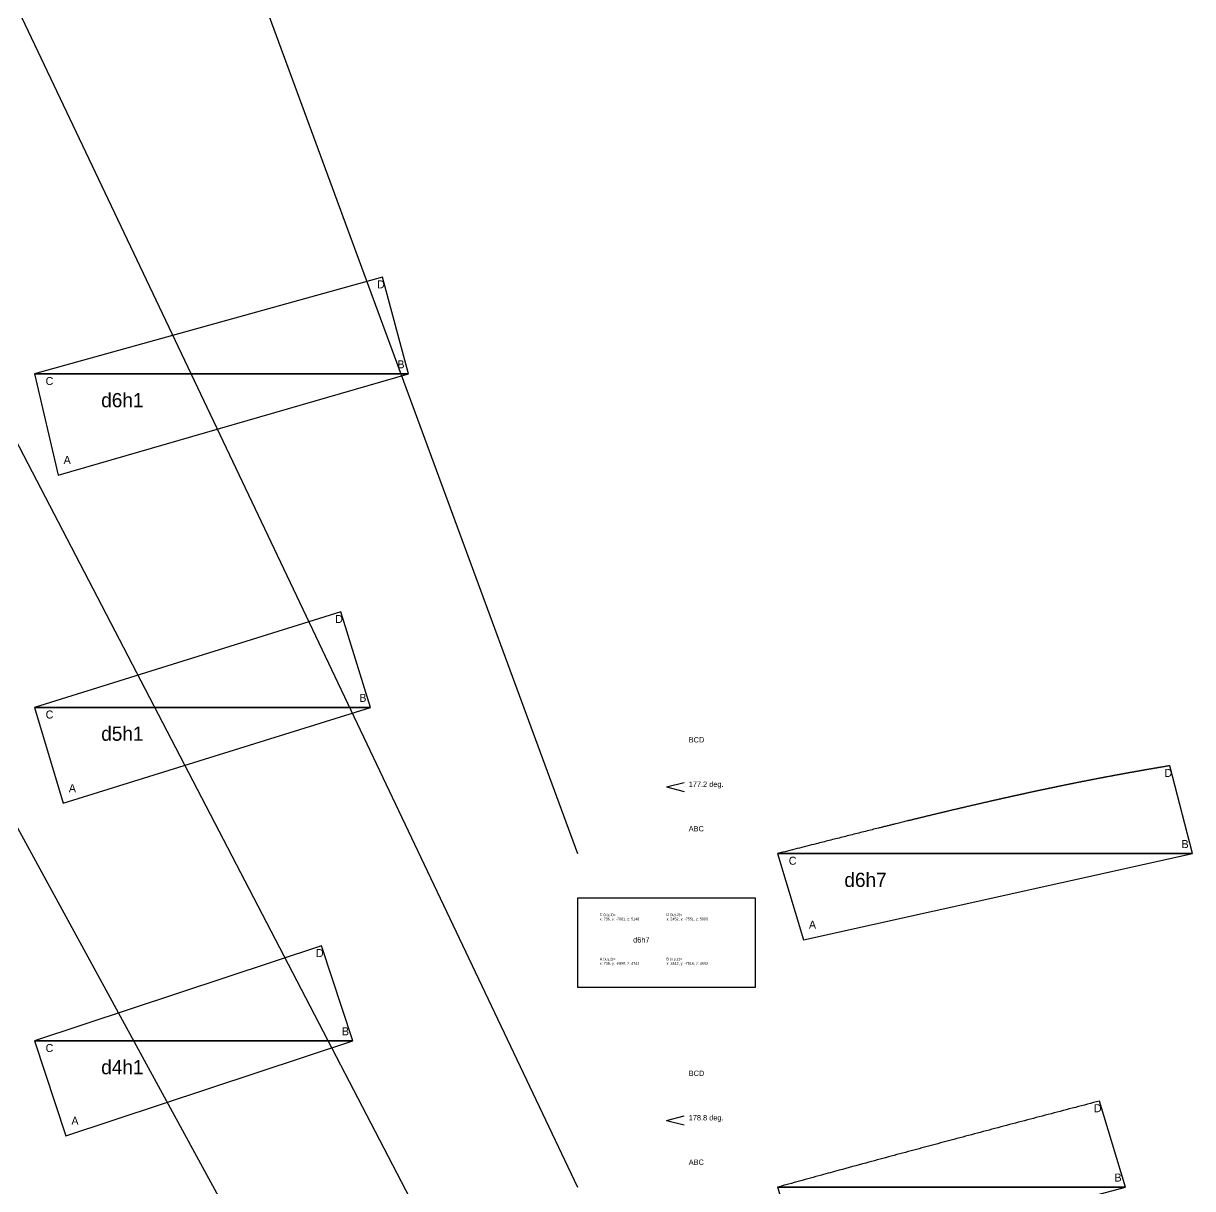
# Model space of a CAD drawing. Extents: x -14946 to 15402, y -21157 to 21439.
# Drawn here: x 1233 to 6492, y -14563 to -9322 of the extents above; entities that cross this region are included whole.
import ezdxf

# ---------------------------------------------------------------- set-up
doc = ezdxf.new("R2010")
doc.units = 0
doc.header["$MEASUREMENT"] = 0
for name, color, linetype in [('08-connection.topRing', 7, 'CONTINUOUS'), ('08-text.bottomRing', 7, 'CONTINUOUS'), ('08-text.topRing', 7, 'CONTINUOUS'), ('41_RING_BOTTOM_PLINE', 1, 'CONTINUOUS'), ('50_RING_TOP_PLINES', 1, 'CONTINUOUS')]:
    doc.layers.add(name, color=color, linetype=linetype)

msp = doc.modelspace()

# ---------------------------------------------------------------- linework, layer by layer
at = {"layer": '08-connection.topRing', "linetype": 'Continuous'}
for p, q in [((-2636.1, -5902.6, 5054.2), (3725.2, -17556.6)), ((-1336.9, -6326.2, 5035), (3725.2, -16056.6)), ((24.5, -6768.3, 4980.1), (3725.2, -14556.6)), ((1593.4, -7270.4, 4871.6), (3725.2, -13056.6))]:
    msp.add_line(p, q, dxfattribs=at)
at = {"layer": '08-text.topRing', "linetype": 'Continuous'}
for p, q in [((4125.2, -12756.6), (4205.2, -12736.6)), ((4125.2, -12756.6), (4205.2, -12776.6)), ((4125.2, -14256.6), (4205.2, -14236.6)), ((4125.2, -14256.6), (4205.2, -14276.6))]:
    msp.add_line(p, q, dxfattribs=at)
msp.add_lwpolyline([(3725.2, -13656.6), (4525.2, -13656.6), (4525.2, -13256.6), (3725.2, -13256.6)], close=True, dxfattribs=at)
at = {"layer": '41_RING_BOTTOM_PLINE', "color": 5, "extrusion": (9.99201e-16, -1.80411e-15, -1)}
msp.add_lwpolyline([(-1282.7, -10899), (-2964.8, -10899), (-2848.2, -10463.9), (-1282.7, -10899)], dxfattribs=at)
at = {"layer": '41_RING_BOTTOM_PLINE', "extrusion": (1.05471e-15, -3.8719e-15, -1)}
msp.add_lwpolyline([(-1282.7, -10899), (-1388.7, -11353.7), (-2964.8, -10899), (-1282.7, -10899)], dxfattribs=at)
at = {"layer": '41_RING_BOTTOM_PLINE', "color": 5}
for points in [[(2793.6, -12399), (2660, -11969.2), (1282.7, -12399), (2793.6, -12399)], [(2573.6, -13471.8), (1282.7, -13899), (2715, -13899), (2573.6, -13471.8)]]:
    msp.add_lwpolyline(points, dxfattribs=at)
at = {"layer": '41_RING_BOTTOM_PLINE', "extrusion": (5.55112e-17, -3.96905e-15, -1)}
msp.add_lwpolyline([(-2793.6, -12399), (-1282.7, -12399), (-1412, -12830.4), (-2793.6, -12399)], dxfattribs=at)
at = {"layer": '41_RING_BOTTOM_PLINE', "elevation": 0}
msp.add_lwpolyline([(2715, -13899), (1282.7, -13899), (1423.5, -14326.4), (2715, -13899)], dxfattribs=at)
at = {"layer": '50_RING_TOP_PLINES', "color": 5, "extrusion": (0.998781, -0.049368, 1.88738e-15)}
msp.add_lwpolyline([(-12537.4, 0), (-12537.4, -1866.4), (-12142.1, -1764.6), (-12142.5, -1762.2), (-12142.9, -1759.9), (-12143.3, -1757.6), (-12143.7, -1755.2), (-12144.1, -1752.9), (-12144.4, -1750.5), (-12144.8, -1748.2), (-12145.2, -1745.9), (-12145.6, -1743.5), (-12146, -1741.2), (-12146.4, -1738.8), (-12146.8, -1736.5), (-12147.2, -1734.2), (-12147.6, -1731.8), (-12148, -1729.5), (-12148.4, -1727.1), (-12148.8, -1724.8), (-12149.2, -1722.5), (-12149.4, -1721.3), (-12149.6, -1720.1), (-12149.8, -1719), (-12150, -1717.8), (-12150.2, -1716.6), (-12150.4, -1715.4), (-12150.6, -1714.3), (-12150.8, -1713.1), (-12151, -1711.9), (-12151.2, -1710.8), (-12151.4, -1709.6), (-12151.6, -1708.4), (-12151.8, -1707.3), (-12152, -1706.1), (-12152.2, -1704.9), (-12152.4, -1703.8), (-12152.6, -1702.6), (-12152.8, -1701.4), (-12153, -1700.3), (-12153.2, -1699.1), (-12153.4, -1697.9), (-12153.6, -1696.7), (-12153.8, -1695.6), (-12154, -1694.4), (-12154.2, -1693.2), (-12154.4, -1692.1), (-12154.6, -1690.9), (-12154.8, -1689.7), (-12155, -1688.4), (-12155.2, -1687.1), (-12155.4, -1685.8), (-12155.7, -1684.5), (-12155.9, -1683.2), (-12156.1, -1681.9), (-12156.3, -1680.6), (-12156.5, -1679.3), (-12156.8, -1678), (-12157, -1676.7), (-12157.2, -1675.4), (-12157.4, -1674.1), (-12157.7, -1672.8), (-12157.9, -1671.5), (-12158.1, -1670.2), (-12158.3, -1668.9), (-12158.6, -1667.6), (-12158.8, -1666.3), (-12159, -1665), (-12159.3, -1663.7), (-12159.5, -1662.4), (-12159.7, -1661.1), (-12159.9, -1659.8), (-12160.2, -1658.5), (-12160.4, -1657.2), (-12160.6, -1655.9), (-12160.8, -1654.6), (-12161.1, -1653.3), (-12161.3, -1652), (-12161.5, -1650.7), (-12161.7, -1649.4), (-12162, -1648.1), (-12162.2, -1646.9), (-12162.4, -1645.6), (-12162.7, -1644.3), (-12162.9, -1643), (-12163.1, -1641.7), (-12163.3, -1640.4), (-12163.6, -1639.1), (-12163.8, -1637.8), (-12164, -1636.5), (-12164.2, -1635.2), (-12164.5, -1633.9), (-12164.7, -1632.6), (-12164.9, -1631.3), (-12165.2, -1630), (-12165.4, -1628.7), (-12165.6, -1627.4), (-12165.9, -1626.1), (-12166.1, -1624.8), (-12166.3, -1623.5), (-12166.5, -1622.2), (-12166.8, -1620.9), (-12167, -1619.6), (-12167.2, -1618.3), (-12167.5, -1617), (-12167.7, -1615.7), (-12167.9, -1614.4), (-12168.2, -1613.1), (-12168.4, -1611.8), (-12168.6, -1610.5), (-12168.8, -1609.3), (-12169.1, -1608), (-12169.3, -1606.7), (-12169.5, -1605.4), (-12169.8, -1604.1), (-12170, -1602.8), (-12170.2, -1601.5), (-12170.5, -1600.2), (-12170.7, -1598.9), (-12170.9, -1597.6), (-12171.2, -1596.3), (-12171.4, -1595), (-12171.6, -1593.7), (-12171.9, -1592.4), (-12172.1, -1591.1), (-12172.3, -1589.8), (-12172.6, -1588.5), (-12172.8, -1587.2), (-12173, -1585.9), (-12173.3, -1584.6), (-12173.5, -1583.3), (-12173.7, -1582), (-12174, -1580.7), (-12174.2, -1579.4), (-12174.4, -1578.2), (-12174.7, -1576.9), (-12174.9, -1575.6), (-12175.1, -1574.3), (-12175.4, -1573), (-12175.6, -1571.7), (-12175.8, -1570.4), (-12176.1, -1569.1), (-12176.3, -1567.8), (-12176.5, -1566.5), (-12176.8, -1565.2), (-12177, -1563.9), (-12177.2, -1562.6), (-12177.5, -1561.3), (-12177.7, -1560), (-12178, -1558.7), (-12178.2, -1557.4), (-12178.4, -1556.1), (-12178.7, -1554.8), (-12178.9, -1553.5), (-12179.1, -1552.2), (-12179.4, -1550.9), (-12179.6, -1549.6), (-12179.9, -1548.3), (-12180.1, -1547), (-12180.3, -1545.7), (-12180.6, -1544.4), (-12180.8, -1543.2), (-12181, -1541.9), (-12181.3, -1540.6), (-12181.5, -1539.3), (-12181.8, -1538), (-12182, -1536.7), (-12182.2, -1535.4), (-12182.5, -1534.1), (-12182.7, -1532.8), (-12183, -1531.5), (-12183.2, -1530.2), (-12183.4, -1528.9), (-12183.7, -1527.6), (-12183.9, -1526.3), (-12184.2, -1525), (-12184.4, -1523.7), (-12184.8, -1521.6), (-12185.2, -1519.4), (-12185.6, -1517.3), (-12186, -1515.2), (-12186.4, -1513), (-12186.8, -1510.9), (-12187.2, -1508.8), (-12187.6, -1506.6), (-12188, -1504.5), (-12188.4, -1502.4), (-12188.8, -1500.3), (-12189.2, -1498.1), (-12189.6, -1496), (-12190, -1493.9), (-12190.4, -1491.7), (-12190.8, -1489.6), (-12191.1, -1487.5), (-12191.5, -1485.4), (-12191.9, -1483.3), (-12192.3, -1481.2), (-12192.7, -1479.1), (-12193.1, -1477), (-12193.5, -1475), (-12193.9, -1472.9), (-12194.3, -1470.8), (-12194.7, -1468.7), (-12195.1, -1466.6), (-12195.5, -1464.5), (-12195.9, -1462.4), (-12196.3, -1460.3), (-12196.7, -1458.2), (-12197.1, -1456.1), (-12197.5, -1454), (-12197.9, -1451.9), (-12198.3, -1449.8), (-12198.7, -1447.8), (-12199.1, -1445.7), (-12199.5, -1443.6), (-12199.9, -1441.5), (-12200.3, -1439.4), (-12200.7, -1437.3), (-12201.1, -1435.2), (-12201.5, -1433.1), (-12201.9, -1431), (-12202.3, -1428.9), (-12202.7, -1426.8), (-12203.1, -1424.7), (-12203.5, -1422.7), (-12203.9, -1420.6), (-12204.3, -1418.5), (-12204.7, -1416.4), (-12205.1, -1414.3), (-12205.6, -1412.2), (-12206, -1410.1), (-12206.4, -1408), (-12206.8, -1405.9), (-12207.2, -1403.8), (-12207.6, -1401.7), (-12208, -1399.7), (-12208.4, -1397.6), (-12208.8, -1395.5), (-12209.2, -1393.4), (-12209.6, -1391.3), (-12210, -1389.2), (-12210.5, -1387.1), (-12210.9, -1385), (-12211.3, -1382.9), (-12211.7, -1380.8), (-12212.1, -1378.7), (-12212.5, -1376.7), (-12212.9, -1374.6), (-12213.3, -1372.5), (-12213.7, -1370.4), (-12214.2, -1368.3), (-12214.6, -1366.2), (-12215, -1364.1), (-12215.4, -1362), (-12215.8, -1359.9), (-12216.2, -1357.9), (-12216.6, -1355.8), (-12217.1, -1353.7), (-12217.5, -1351.5), (-12217.9, -1349.4), (-12218.3, -1347.3), (-12218.7, -1345.2), (-12219.2, -1343.1), (-12219.6, -1341), (-12220, -1338.9), (-12220.4, -1336.8), (-12220.9, -1334.7), (-12221.3, -1332.6), (-12221.7, -1330.5), (-12222.1, -1328.4), (-12222.5, -1326.3), (-12223, -1324.2), (-12223.4, -1322.1), (-12223.8, -1320), (-12224.2, -1317.9), (-12224.7, -1315.8), (-12225.1, -1313.7), (-12225.5, -1311.6), (-12225.9, -1309.5), (-12226.4, -1307.4), (-12226.8, -1305.3), (-12227.2, -1303.2), (-12227.6, -1301.1), (-12228.1, -1299), (-12228.5, -1296.9), (-12228.9, -1294.8), (-12229.3, -1292.7), (-12229.8, -1290.6), (-12230.2, -1288.5), (-12230.6, -1286.4), (-12231.1, -1284.3), (-12231.5, -1282.2), (-12231.9, -1280.1), (-12232.3, -1278), (-12232.8, -1275.9), (-12233.2, -1273.8), (-12233.6, -1271.7), (-12234.1, -1269.6), (-12234.5, -1267.5), (-12234.9, -1265.4), (-12235.4, -1263.3), (-12235.8, -1261.2), (-12236.2, -1259.1), (-12236.7, -1257), (-12237.1, -1254.9), (-12237.5, -1252.8), (-12238, -1250.7), (-12238.4, -1248.6), (-12238.8, -1246.5), (-12239.3, -1244.4), (-12239.7, -1242.3), (-12240.1, -1240.2), (-12240.6, -1238.1), (-12241, -1236), (-12241.5, -1233.9), (-12241.9, -1231.8), (-12242.3, -1229.7), (-12242.8, -1227.6), (-12243.2, -1225.5), (-12243.7, -1223.4), (-12244.1, -1221.3), (-12244.6, -1219.1), (-12245, -1216.9), (-12245.5, -1214.6), (-12246, -1212.4), (-12246.4, -1210.2), (-12246.9, -1208), (-12247.4, -1205.8), (-12247.8, -1203.5), (-12248.3, -1201.3), (-12248.8, -1199.1), (-12249.2, -1196.9), (-12249.7, -1194.7), (-12250.2, -1192.4), (-12250.7, -1190.2), (-12251.1, -1188), (-12251.6, -1185.8), (-12252, -1184), (-12252.3, -1182.3), (-12252.7, -1180.5), (-12253.1, -1178.8), (-12253.5, -1177.1), (-12253.8, -1175.3), (-12254.2, -1173.6), (-12254.6, -1171.8), (-12254.9, -1170.1), (-12255.3, -1168.3), (-12255.7, -1166.6), (-12256.1, -1164.9), (-12256.4, -1163.1), (-12256.8, -1161.4), (-12257.2, -1159.6), (-12257.6, -1157.9), (-12257.9, -1156.1), (-12258.3, -1154.4), (-12258.7, -1152.6), (-12259.1, -1150.9), (-12259.4, -1149.1), (-12259.8, -1147.4), (-12260.2, -1145.7), (-12260.6, -1143.9), (-12260.9, -1142.2), (-12261.3, -1140.4), (-12261.7, -1138.7), (-12262.1, -1136.9), (-12262.4, -1135.2), (-12262.8, -1133.4), (-12263.2, -1131.7), (-12263.6, -1129.9), (-12264, -1128.2), (-12264.3, -1126.4), (-12264.7, -1124.7), (-12265.1, -1122.9), (-12265.5, -1121.2), (-12265.9, -1119.4), (-12266.2, -1117.7), (-12266.6, -1115.9), (-12267, -1114.2), (-12267.4, -1112.4), (-12267.8, -1110.7), (-12268.1, -1108.9), (-12268.5, -1107.2), (-12268.9, -1105.4), (-12269.3, -1103.7), (-12269.7, -1101.9), (-12270.1, -1100.2), (-12270.4, -1098.4), (-12270.8, -1096.7), (-12271.2, -1094.9), (-12271.6, -1093.2), (-12272, -1091.4), (-12272.3, -1089.7), (-12272.7, -1087.9), (-12273.1, -1086.2), (-12273.5, -1084.4), (-12273.9, -1082.7), (-12274.3, -1080.9), (-12274.7, -1079.2), (-12275, -1077.4), (-12275.4, -1075.7), (-12275.8, -1073.9), (-12276.2, -1072.2), (-12276.6, -1070.4), (-12277, -1068.7), (-12277.4, -1066.9), (-12277.7, -1065.2), (-12278.1, -1063.4), (-12278.5, -1061.7), (-12278.9, -1059.9), (-12279.3, -1058.2), (-12279.7, -1056.4), (-12280.1, -1054.7), (-12280.5, -1052.9), (-12280.8, -1051.2), (-12281.2, -1049.4), (-12281.6, -1047.7), (-12282, -1045.9), (-12282.4, -1044.2), (-12282.8, -1042.4), (-12283.2, -1040.7), (-12283.6, -1038.9), (-12283.9, -1037.2), (-12284.3, -1035.4), (-12284.7, -1033.7), (-12285.1, -1032), (-12285.5, -1030.2), (-12285.9, -1028.5), (-12286.3, -1026.7), (-12286.7, -1025), (-12287.1, -1023.2), (-12287.5, -1021.5), (-12287.9, -1019.7), (-12288.2, -1018), (-12288.6, -1016.2), (-12289, -1014.5), (-12289.4, -1012.7), (-12289.8, -1011), (-12290.2, -1009.3), (-12290.6, -1007.5), (-12291, -1005.8), (-12291.4, -1004), (-12291.8, -1002.3), (-12292.2, -1000.5), (-12292.5, -998.8), (-12292.9, -997), (-12293.3, -995.3), (-12293.7, -993.6), (-12294.1, -991.8), (-12294.5, -990.1), (-12294.9, -988.3), (-12295.3, -986.6), (-12295.7, -984.9), (-12296.1, -983.1), (-12296.5, -981.4), (-12296.9, -979.6), (-12297.3, -977.9), (-12297.7, -976.2), (-12298.1, -974.4), (-12298.4, -972.7), (-12298.8, -970.9), (-12299.2, -969.2), (-12299.6, -967.5), (-12300, -965.7), (-12300.4, -964), (-12300.8, -962.3), (-12301.5, -959.4), (-12302.1, -956.5), (-12302.8, -953.6), (-12303.5, -950.7), (-12304.1, -947.8), (-12304.8, -944.9), (-12305.4, -942), (-12306.1, -939.1), (-12306.8, -936.2), (-12307.4, -933.3), (-12308.1, -930.4), (-12308.8, -927.5), (-12309.4, -924.6), (-12310.1, -921.7), (-12310.7, -918.8), (-12311.4, -915.9), (-12312.1, -913), (-12312.7, -910.1), (-12313.4, -907.2), (-12314.1, -904.3), (-12314.7, -901.4), (-12315.4, -898.5), (-12316.1, -895.6), (-12316.8, -892.7), (-12317.4, -889.8), (-12318.1, -886.9), (-12318.8, -884), (-12319.4, -881.1), (-12320.1, -878.3), (-12320.8, -875.4), (-12321.5, -872.5), (-12322.1, -869.6), (-12322.7, -867.1), (-12323.3, -864.6), (-12323.9, -862.2), (-12324.4, -859.7), (-12325, -857.2), (-12325.6, -854.7), (-12326.2, -852.3), (-12326.7, -849.8), (-12327.3, -847.3), (-12327.9, -844.9), (-12328.5, -842.4), (-12329, -839.9), (-12329.6, -837.5), (-12330.2, -835), (-12330.8, -832.5), (-12331.4, -830.1), (-12331.9, -827.6), (-12332.5, -825.1), (-12333.1, -822.6), (-12333.7, -820.2), (-12334.3, -817.7), (-12334.8, -815.2), (-12335.4, -812.8), (-12336, -810.3), (-12336.6, -807.8), (-12337.2, -805.4), (-12337.7, -802.9), (-12338.3, -800.4), (-12338.9, -798), (-12339.5, -795.5), (-12340.1, -793), (-12340.7, -790.6), (-12341.2, -788.1), (-12341.8, -785.6), (-12342.4, -783.2), (-12343, -780.7), (-12343.6, -778.2), (-12344.2, -775.8), (-12344.8, -773.3), (-12345.3, -770.8), (-12345.9, -768.4), (-12346.5, -765.9), (-12347.1, -763.4), (-12347.7, -761), (-12348.3, -758.5), (-12348.9, -756), (-12349.4, -753.6), (-12350, -751.1), (-12350.6, -748.6), (-12351.2, -746.2), (-12351.8, -743.7), (-12352.4, -741.2), (-12353, -738.8), (-12353.6, -736.3), (-12354.2, -733.8), (-12354.7, -731.4), (-12355.3, -728.9), (-12355.9, -726.4), (-12356.5, -724), (-12357.1, -721.5), (-12357.7, -719), (-12358.3, -716.6), (-12358.9, -714.1), (-12359.5, -711.6), (-12360.1, -708.8), (-12360.8, -706.1), (-12361.5, -703.3), (-12362.2, -700.5), (-12362.8, -697.7), (-12363.5, -694.9), (-12364.2, -692.1), (-12364.8, -689.4), (-12365.5, -686.6), (-12366.2, -683.8), (-12366.9, -681), (-12367.5, -678.2), (-12368.2, -675.4), (-12368.9, -672.7), (-12369.5, -669.9), (-12370.2, -667.1), (-12370.9, -664.3), (-12371.6, -661.5), (-12372.2, -658.7), (-12372.9, -656), (-12373.6, -653.2), (-12374.3, -650.4), (-12374.9, -647.6), (-12375.6, -644.8), (-12376.3, -642), (-12377, -639.3), (-12377.6, -636.5), (-12378.3, -633.7), (-12379, -630.9), (-12379.7, -628.1), (-12380.4, -625.3), (-12381, -622.6), (-12381.7, -619.8), (-12382.4, -617), (-12383.1, -614.2), (-12383.7, -611.4), (-12384.4, -608.7), (-12385.1, -605.9), (-12385.8, -603.1), (-12386.5, -600.3), (-12387.1, -597.5), (-12387.8, -594.7), (-12388.5, -592), (-12389.2, -589.2), (-12389.9, -586.4), (-12390.6, -583.6), (-12391.9, -578.1), (-12393.3, -572.5), (-12394.6, -566.9), (-12396, -561.4), (-12397.4, -555.8), (-12398.8, -550.3), (-12400.1, -544.7), (-12401.5, -539.1), (-12402.9, -533.6), (-12403.9, -529.5), (-12404.9, -525.5), (-12405.9, -521.4), (-12406.9, -517.3), (-12407.9, -513.3), (-12408.9, -509.2), (-12409.9, -505.2), (-12410.9, -501.1), (-12411.9, -497), (-12412.9, -493), (-12413.9, -488.9), (-12414.9, -484.9), (-12415.9, -480.8), (-12416.9, -476.7), (-12417.9, -472.7), (-12418.9, -468.6), (-12419.9, -464.9), (-12420.8, -461.3), (-12421.7, -457.6), (-12422.6, -453.9), (-12424.4, -446.5), (-12426.3, -439.1), (-12428.1, -431.8), (-12430, -424.4), (-12431.8, -417), (-12433.7, -409.6), (-12435.5, -402.2), (-12437.4, -394.8), (-12439.2, -387.4), (-12441.1, -380), (-12442.9, -372.6), (-12444.8, -365.1), (-12446.6, -357.7), (-12448.5, -350.3), (-12450.4, -342.9), (-12452.2, -335.5), (-12454.1, -328.1), (-12456, -320.7), (-12457.8, -313.3), (-12459.7, -305.9), (-12461.6, -298.5), (-12463.4, -291.1), (-12465.3, -283.7), (-12467.2, -276.3), (-12469, -268.9), (-12470.9, -261.5), (-12472.7, -254.2), (-12474.6, -246.8), (-12476.5, -239.4), (-12478.3, -232.1), (-12480.2, -224.8), (-12482, -217.5), (-12483.9, -210.2), (-12485.7, -203), (-12487.6, -195.7), (-12489.4, -188.4), (-12491.3, -181.1), (-12493.1, -173.8), (-12495.8, -163.1), (-12498.6, -152.3), (-12501.3, -141.5), (-12504.1, -130.8), (-12506.8, -120), (-12509.5, -109.2), (-12512.3, -98.4), (-12515, -87.6), (-12517.8, -76.9), (-12520.5, -66.1), (-12523.3, -55.3), (-12526, -44.5), (-12528.8, -33.8), (-12531.6, -23), (-12537.4, 0)], dxfattribs=at)
at = {"layer": '50_RING_TOP_PLINES', "color": 5}
for points in [[(4625.2, -13056.6), (6491.7, -13056.6), (6389.8, -12661.3), (6387.4, -12661.7), (6385.1, -12662.1), (6382.8, -12662.5), (6380.4, -12662.9), (6378.1, -12663.3), (6375.7, -12663.7), (6373.4, -12664), (6371.1, -12664.4), (6368.7, -12664.8), (6366.4, -12665.2), (6364, -12665.6), (6361.7, -12666), (6359.4, -12666.4), (6357, -12666.8), (6354.7, -12667.2), (6352.4, -12667.6), (6350, -12668), (6347.7, -12668.4), (6346.5, -12668.6), (6345.3, -12668.8), (6344.2, -12669), (6343, -12669.2), (6341.8, -12669.4), (6340.7, -12669.6), (6339.5, -12669.8), (6338.3, -12670), (6337.2, -12670.2), (6336, -12670.4), (6334.8, -12670.6), (6333.6, -12670.8), (6332.5, -12671), (6331.3, -12671.2), (6330.1, -12671.4), (6329, -12671.6), (6327.8, -12671.8), (6326.6, -12672), (6325.5, -12672.2), (6324.3, -12672.4), (6323.1, -12672.6), (6322, -12672.8), (6320.8, -12673), (6319.6, -12673.2), (6318.4, -12673.4), (6317.3, -12673.6), (6316.1, -12673.8), (6314.9, -12674), (6313.6, -12674.2), (6312.3, -12674.4), (6311, -12674.6), (6309.7, -12674.9), (6308.4, -12675.1), (6307.1, -12675.3), (6305.8, -12675.5), (6304.5, -12675.8), (6303.2, -12676), (6301.9, -12676.2), (6300.6, -12676.4), (6299.3, -12676.7), (6298, -12676.9), (6296.7, -12677.1), (6295.4, -12677.3), (6294.1, -12677.6), (6292.8, -12677.8), (6291.5, -12678), (6290.2, -12678.2), (6288.9, -12678.5), (6287.6, -12678.7), (6286.3, -12678.9), (6285, -12679.1), (6283.7, -12679.4), (6282.4, -12679.6), (6281.1, -12679.8), (6279.8, -12680), (6278.5, -12680.3), (6277.3, -12680.5), (6276, -12680.7), (6274.7, -12680.9), (6273.4, -12681.2), (6272.1, -12681.4), (6270.8, -12681.6), (6269.5, -12681.9), (6268.2, -12682.1), (6266.9, -12682.3), (6265.6, -12682.5), (6264.3, -12682.8), (6263, -12683), (6261.7, -12683.2), (6260.4, -12683.5), (6259.1, -12683.7), (6257.8, -12683.9), (6256.5, -12684.1), (6255.2, -12684.4), (6253.9, -12684.6), (6252.6, -12684.8), (6251.3, -12685.1), (6250, -12685.3), (6248.7, -12685.5), (6247.4, -12685.7), (6246.1, -12686), (6244.8, -12686.2), (6243.5, -12686.4), (6242.2, -12686.7), (6240.9, -12686.9), (6239.6, -12687.1), (6238.3, -12687.4), (6237.1, -12687.6), (6235.8, -12687.8), (6234.5, -12688), (6233.2, -12688.3), (6231.9, -12688.5), (6230.6, -12688.7), (6229.3, -12689), (6228, -12689.2), (6226.7, -12689.4), (6225.4, -12689.7), (6224.1, -12689.9), (6222.8, -12690.1), (6221.5, -12690.4), (6220.2, -12690.6), (6218.9, -12690.8), (6217.6, -12691.1), (6216.3, -12691.3), (6215, -12691.5), (6213.7, -12691.8), (6212.4, -12692), (6211.1, -12692.2), (6209.8, -12692.5), (6208.5, -12692.7), (6207.3, -12692.9), (6206, -12693.2), (6204.7, -12693.4), (6203.4, -12693.6), (6202.1, -12693.9), (6200.8, -12694.1), (6199.5, -12694.3), (6198.2, -12694.6), (6196.9, -12694.8), (6195.6, -12695), (6194.3, -12695.3), (6193, -12695.5), (6191.7, -12695.7), (6190.4, -12696), (6189.1, -12696.2), (6187.8, -12696.5), (6186.5, -12696.7), (6185.2, -12696.9), (6183.9, -12697.2), (6182.6, -12697.4), (6181.3, -12697.6), (6180, -12697.9), (6178.7, -12698.1), (6177.4, -12698.3), (6176.1, -12698.6), (6174.8, -12698.8), (6173.5, -12699.1), (6172.3, -12699.3), (6171, -12699.5), (6169.7, -12699.8), (6168.4, -12700), (6167.1, -12700.2), (6165.8, -12700.5), (6164.5, -12700.7), (6163.2, -12701), (6161.9, -12701.2), (6160.6, -12701.4), (6159.3, -12701.7), (6158, -12701.9), (6156.7, -12702.2), (6155.4, -12702.4), (6154.1, -12702.6), (6152.8, -12702.9), (6151.5, -12703.1), (6150.2, -12703.4), (6148.9, -12703.6), (6146.8, -12704), (6144.6, -12704.4), (6142.5, -12704.8), (6140.4, -12705.2), (6138.2, -12705.6), (6136.1, -12706), (6134, -12706.4), (6131.9, -12706.8), (6129.7, -12707.2), (6127.6, -12707.6), (6125.5, -12708), (6123.3, -12708.4), (6121.2, -12708.8), (6119.1, -12709.2), (6116.9, -12709.6), (6114.8, -12710), (6112.7, -12710.4), (6110.6, -12710.8), (6108.5, -12711.1), (6106.4, -12711.5), (6104.3, -12711.9), (6102.3, -12712.3), (6100.2, -12712.7), (6098.1, -12713.1), (6096, -12713.5), (6093.9, -12713.9), (6091.8, -12714.3), (6089.7, -12714.7), (6087.6, -12715.1), (6085.5, -12715.5), (6083.4, -12715.9), (6081.3, -12716.3), (6079.2, -12716.7), (6077.1, -12717.1), (6075.1, -12717.5), (6073, -12717.9), (6070.9, -12718.3), (6068.8, -12718.7), (6066.7, -12719.1), (6064.6, -12719.5), (6062.5, -12719.9), (6060.4, -12720.3), (6058.3, -12720.7), (6056.2, -12721.1), (6054.1, -12721.5), (6052, -12721.9), (6050, -12722.3), (6047.9, -12722.7), (6045.8, -12723.1), (6043.7, -12723.5), (6041.6, -12723.9), (6039.5, -12724.4), (6037.4, -12724.8), (6035.3, -12725.2), (6033.2, -12725.6), (6031.1, -12726), (6029, -12726.4), (6027, -12726.8), (6024.9, -12727.2), (6022.8, -12727.6), (6020.7, -12728), (6018.6, -12728.4), (6016.5, -12728.8), (6014.4, -12729.3), (6012.3, -12729.7), (6010.2, -12730.1), (6008.1, -12730.5), (6006, -12730.9), (6004, -12731.3), (6001.9, -12731.7), (5999.8, -12732.1), (5997.7, -12732.5), (5995.6, -12733), (5993.5, -12733.4), (5991.4, -12733.8), (5989.3, -12734.2), (5987.2, -12734.6), (5985.2, -12735), (5983.1, -12735.4), (5981, -12735.9), (5978.9, -12736.3), (5976.8, -12736.7), (5974.7, -12737.1), (5972.5, -12737.5), (5970.4, -12738), (5968.3, -12738.4), (5966.2, -12738.8), (5964.1, -12739.2), (5962, -12739.6), (5959.9, -12740.1), (5957.8, -12740.5), (5955.7, -12740.9), (5953.6, -12741.3), (5951.5, -12741.7), (5949.4, -12742.2), (5947.3, -12742.6), (5945.2, -12743), (5943.1, -12743.4), (5941, -12743.9), (5938.9, -12744.3), (5936.8, -12744.7), (5934.7, -12745.1), (5932.6, -12745.6), (5930.5, -12746), (5928.4, -12746.4), (5926.3, -12746.8), (5924.2, -12747.3), (5922.1, -12747.7), (5920, -12748.1), (5917.9, -12748.5), (5915.8, -12749), (5913.7, -12749.4), (5911.6, -12749.8), (5909.5, -12750.3), (5907.4, -12750.7), (5905.3, -12751.1), (5903.2, -12751.6), (5901.1, -12752), (5899, -12752.4), (5896.9, -12752.8), (5894.8, -12753.3), (5892.7, -12753.7), (5890.6, -12754.1), (5888.5, -12754.6), (5886.5, -12755), (5884.4, -12755.4), (5882.3, -12755.9), (5880.2, -12756.3), (5878.1, -12756.7), (5876, -12757.2), (5873.9, -12757.6), (5871.8, -12758), (5869.7, -12758.5), (5867.6, -12758.9), (5865.5, -12759.4), (5863.4, -12759.8), (5861.3, -12760.2), (5859.1, -12760.7), (5857, -12761.1), (5854.9, -12761.5), (5852.8, -12762), (5850.7, -12762.4), (5848.6, -12762.9), (5846.5, -12763.3), (5844.3, -12763.8), (5842.1, -12764.2), (5839.9, -12764.7), (5837.6, -12765.2), (5835.4, -12765.6), (5833.2, -12766.1), (5831, -12766.6), (5828.7, -12767), (5826.5, -12767.5), (5824.3, -12768), (5822.1, -12768.5), (5819.9, -12768.9), (5817.6, -12769.4), (5815.4, -12769.9), (5813.2, -12770.3), (5811, -12770.8), (5809.2, -12771.2), (5807.5, -12771.5), (5805.8, -12771.9), (5804, -12772.3), (5802.3, -12772.7), (5800.5, -12773), (5798.8, -12773.4), (5797, -12773.8), (5795.3, -12774.1), (5793.6, -12774.5), (5791.8, -12774.9), (5790.1, -12775.3), (5788.3, -12775.6), (5786.6, -12776), (5784.8, -12776.4), (5783.1, -12776.8), (5781.3, -12777.1), (5779.6, -12777.5), (5777.8, -12777.9), (5776.1, -12778.3), (5774.4, -12778.6), (5772.6, -12779), (5770.9, -12779.4), (5769.1, -12779.8), (5767.4, -12780.1), (5765.6, -12780.5), (5763.9, -12780.9), (5762.1, -12781.3), (5760.4, -12781.7), (5758.6, -12782), (5756.9, -12782.4), (5755.1, -12782.8), (5753.4, -12783.2), (5751.6, -12783.5), (5749.9, -12783.9), (5748.1, -12784.3), (5746.4, -12784.7), (5744.6, -12785.1), (5742.9, -12785.4), (5741.1, -12785.8), (5739.4, -12786.2), (5737.6, -12786.6), (5735.9, -12787), (5734.1, -12787.3), (5732.4, -12787.7), (5730.6, -12788.1), (5728.9, -12788.5), (5727.1, -12788.9), (5725.4, -12789.3), (5723.6, -12789.6), (5721.9, -12790), (5720.1, -12790.4), (5718.4, -12790.8), (5716.6, -12791.2), (5714.9, -12791.6), (5713.1, -12791.9), (5711.4, -12792.3), (5709.6, -12792.7), (5707.9, -12793.1), (5706.1, -12793.5), (5704.4, -12793.9), (5702.6, -12794.2), (5700.9, -12794.6), (5699.1, -12795), (5697.4, -12795.4), (5695.6, -12795.8), (5693.9, -12796.2), (5692.1, -12796.6), (5690.4, -12796.9), (5688.6, -12797.3), (5686.9, -12797.7), (5685.1, -12798.1), (5683.4, -12798.5), (5681.6, -12798.9), (5679.9, -12799.3), (5678.1, -12799.7), (5676.4, -12800), (5674.6, -12800.4), (5672.9, -12800.8), (5671.1, -12801.2), (5669.4, -12801.6), (5667.7, -12802), (5665.9, -12802.4), (5664.2, -12802.8), (5662.4, -12803.2), (5660.7, -12803.5), (5658.9, -12803.9), (5657.2, -12804.3), (5655.4, -12804.7), (5653.7, -12805.1), (5651.9, -12805.5), (5650.2, -12805.9), (5648.4, -12806.3), (5646.7, -12806.7), (5644.9, -12807.1), (5643.2, -12807.4), (5641.4, -12807.8), (5639.7, -12808.2), (5638, -12808.6), (5636.2, -12809), (5634.5, -12809.4), (5632.7, -12809.8), (5631, -12810.2), (5629.2, -12810.6), (5627.5, -12811), (5625.7, -12811.4), (5624, -12811.8), (5622.3, -12812.1), (5620.5, -12812.5), (5618.8, -12812.9), (5617, -12813.3), (5615.3, -12813.7), (5613.5, -12814.1), (5611.8, -12814.5), (5610.1, -12814.9), (5608.3, -12815.3), (5606.6, -12815.7), (5604.8, -12816.1), (5603.1, -12816.5), (5601.4, -12816.9), (5599.6, -12817.3), (5597.9, -12817.7), (5596.2, -12818), (5594.4, -12818.4), (5592.7, -12818.8), (5590.9, -12819.2), (5589.2, -12819.6), (5587.5, -12820), (5584.6, -12820.7), (5581.7, -12821.3), (5578.8, -12822), (5575.9, -12822.7), (5573, -12823.3), (5570.1, -12824), (5567.2, -12824.6), (5564.3, -12825.3), (5561.4, -12826), (5558.5, -12826.6), (5555.6, -12827.3), (5552.7, -12828), (5549.8, -12828.6), (5546.9, -12829.3), (5544, -12830), (5541.1, -12830.6), (5538.2, -12831.3), (5535.3, -12832), (5532.4, -12832.6), (5529.5, -12833.3), (5526.6, -12834), (5523.7, -12834.6), (5520.8, -12835.3), (5517.9, -12836), (5515, -12836.6), (5512.1, -12837.3), (5509.2, -12838), (5506.4, -12838.6), (5503.5, -12839.3), (5500.6, -12840), (5497.7, -12840.7), (5494.8, -12841.3), (5492.3, -12841.9), (5489.8, -12842.5), (5487.4, -12843.1), (5484.9, -12843.6), (5482.4, -12844.2), (5480, -12844.8), (5477.5, -12845.4), (5475, -12845.9), (5472.5, -12846.5), (5470.1, -12847.1), (5467.6, -12847.7), (5465.1, -12848.2), (5462.7, -12848.8), (5460.2, -12849.4), (5457.7, -12850), (5455.3, -12850.6), (5452.8, -12851.1), (5450.3, -12851.7), (5447.9, -12852.3), (5445.4, -12852.9), (5442.9, -12853.5), (5440.5, -12854), (5438, -12854.6), (5435.5, -12855.2), (5433, -12855.8), (5430.6, -12856.4), (5428.1, -12856.9), (5425.6, -12857.5), (5423.2, -12858.1), (5420.7, -12858.7), (5418.2, -12859.3), (5415.8, -12859.9), (5413.3, -12860.4), (5410.8, -12861), (5408.4, -12861.6), (5405.9, -12862.2), (5403.4, -12862.8), (5401, -12863.4), (5398.5, -12864), (5396, -12864.5), (5393.6, -12865.1), (5391.1, -12865.7), (5388.6, -12866.3), (5386.2, -12866.9), (5383.7, -12867.5), (5381.2, -12868.1), (5378.8, -12868.7), (5376.3, -12869.2), (5373.8, -12869.8), (5371.4, -12870.4), (5368.9, -12871), (5366.4, -12871.6), (5364, -12872.2), (5361.5, -12872.8), (5359, -12873.4), (5356.6, -12874), (5354.1, -12874.5), (5351.6, -12875.1), (5349.2, -12875.7), (5346.7, -12876.3), (5344.2, -12876.9), (5341.8, -12877.5), (5339.3, -12878.1), (5336.8, -12878.7), (5334.1, -12879.4), (5331.3, -12880), (5328.5, -12880.7), (5325.7, -12881.4), (5322.9, -12882), (5320.1, -12882.7), (5317.4, -12883.4), (5314.6, -12884), (5311.8, -12884.7), (5309, -12885.4), (5306.2, -12886.1), (5303.4, -12886.7), (5300.7, -12887.4), (5297.9, -12888.1), (5295.1, -12888.8), (5292.3, -12889.4), (5289.5, -12890.1), (5286.7, -12890.8), (5284, -12891.4), (5281.2, -12892.1), (5278.4, -12892.8), (5275.6, -12893.5), (5272.8, -12894.1), (5270, -12894.8), (5267.3, -12895.5), (5264.5, -12896.2), (5261.7, -12896.9), (5258.9, -12897.5), (5256.1, -12898.2), (5253.3, -12898.9), (5250.6, -12899.6), (5247.8, -12900.2), (5245, -12900.9), (5242.2, -12901.6), (5239.4, -12902.3), (5236.6, -12903), (5233.9, -12903.6), (5231.1, -12904.3), (5228.3, -12905), (5225.5, -12905.7), (5222.7, -12906.4), (5220, -12907), (5217.2, -12907.7), (5214.4, -12908.4), (5211.6, -12909.1), (5208.8, -12909.8), (5203.3, -12911.1), (5197.7, -12912.5), (5192.1, -12913.9), (5186.6, -12915.2), (5181, -12916.6), (5175.5, -12918), (5169.9, -12919.3), (5164.3, -12920.7), (5158.8, -12922.1), (5154.7, -12923.1), (5150.7, -12924.1), (5146.6, -12925.1), (5142.5, -12926.1), (5138.5, -12927.1), (5134.4, -12928.1), (5130.4, -12929.1), (5126.3, -12930.1), (5122.2, -12931.1), (5118.2, -12932.1), (5114.1, -12933.1), (5110.1, -12934.1), (5106, -12935.1), (5101.9, -12936.1), (5097.9, -12937.1), (5093.8, -12938.1), (5090.2, -12939.1), (5086.5, -12940), (5082.8, -12940.9), (5079.1, -12941.8), (5071.7, -12943.6), (5064.4, -12945.5), (5057, -12947.3), (5049.6, -12949.2), (5042.2, -12951), (5034.8, -12952.9), (5027.4, -12954.7), (5020, -12956.6), (5012.6, -12958.4), (5005.2, -12960.3), (4997.8, -12962.1), (4990.4, -12964), (4982.9, -12965.9), (4975.5, -12967.7), (4968.1, -12969.6), (4960.7, -12971.4), (4953.3, -12973.3), (4945.9, -12975.2), (4938.5, -12977), (4931.1, -12978.9), (4923.7, -12980.8), (4916.3, -12982.6), (4908.9, -12984.5), (4901.5, -12986.4), (4894.1, -12988.2), (4886.7, -12990.1), (4879.4, -12992), (4872, -12993.8), (4864.6, -12995.7), (4857.3, -12997.5), (4850, -12999.4), (4842.7, -13001.2), (4835.4, -13003.1), (4828.2, -13004.9), (4820.9, -13006.8), (4813.6, -13008.6), (4806.3, -13010.5), (4799, -13012.3), (4788.3, -13015), (4777.5, -13017.8), (4766.7, -13020.5), (4756, -13023.3), (4745.2, -13026), (4734.4, -13028.8), (4723.6, -13031.5), (4712.9, -13034.3), (4702.1, -13037), (4691.3, -13039.8), (4680.5, -13042.5), (4669.8, -13045.3), (4659, -13048), (4648.2, -13050.8), (4625.2, -13056.6)], [(4625.2, -14556.6), (6190.3, -14556.6), (6072.6, -14169.7), (6059.1, -14173.2), (6045.6, -14176.7), (6032.1, -14180.2), (6018.6, -14183.8), (6005, -14187.3), (5991.4, -14190.9), (5977.8, -14194.4), (5964.2, -14198), (5950.6, -14201.5), (5937, -14205.1), (5923.4, -14208.7), (5909.8, -14212.2), (5896.2, -14215.8), (5882.7, -14219.3), (5869.2, -14222.8), (5855.5, -14226.4), (5842.2, -14229.9), (5828.8, -14233.4), (5815.5, -14236.9), (5802.1, -14240.5), (5788.7, -14244), (5775.3, -14247.5), (5761.9, -14251), (5748.6, -14254.5), (5735.2, -14258.1), (5721.8, -14261.6), (5708.4, -14265.1), (5695, -14268.6), (5681.7, -14272.2), (5668.3, -14275.7), (5654.9, -14279.2), (5641.6, -14282.7), (5628.4, -14286.2), (5615.3, -14289.7), (5602.2, -14293.1), (5589, -14296.6), (5575.9, -14300.1), (5562.8, -14303.6), (5549.6, -14307), (5536.5, -14310.5), (5523.4, -14314), (5510.2, -14317.5), (5497.1, -14321), (5484, -14324.5), (5470.8, -14327.9), (5457.7, -14331.4), (5444.6, -14334.9), (5431.4, -14338.4), (5417.5, -14342.1), (5405.4, -14345.3), (5393.4, -14348.6), (5381.3, -14351.8), (5369.3, -14355), (5357.3, -14358.2), (5345.3, -14361.4), (5333.3, -14364.6), (5321.3, -14367.8), (5309.3, -14371), (5297.3, -14374.2), (5285.3, -14377.4), (5273.2, -14380.6), (5261.2, -14383.9), (5249.2, -14387.1), (5237.1, -14390.3), (5225.1, -14393.6), (5212.4, -14397), (5199.6, -14400.4), (5187, -14403.8), (5174.3, -14407.2), (5161.6, -14410.6), (5148.9, -14414), (5136.3, -14417.4), (5123.6, -14420.8), (5111, -14424.3), (5098.3, -14427.7), (5085.6, -14431.1), (5073, -14434.5), (5060.3, -14437.9), (5047.6, -14441.4), (5034.9, -14444.8), (5022.2, -14448.2), (5007.1, -14452.3), (4992, -14456.4), (4976.9, -14460.5), (4961.8, -14464.6), (4946.6, -14468.7), (4931.5, -14472.8), (4916.4, -14477), (4901.3, -14481.1), (4891.4, -14483.8), (4881.5, -14486.5), (4871.6, -14489.2), (4861.7, -14491.9), (4851.8, -14494.6), (4841.9, -14497.3), (4832, -14500), (4822.1, -14502.7), (4809.8, -14506), (4797.5, -14509.4), (4785.2, -14512.8), (4772.9, -14516.1), (4760.6, -14519.5), (4748.3, -14522.9), (4736, -14526.2), (4723.7, -14529.6), (4711.4, -14533), (4699.1, -14536.4), (4686.8, -14539.7), (4674.5, -14543.1), (4662.1, -14546.5), (4649.8, -14549.9), (4637.5, -14553.3), (4625.2, -14556.6)]]:
    msp.add_lwpolyline(points, dxfattribs=at)
at = {"layer": '50_RING_TOP_PLINES', "extrusion": (1, 4.54863e-15, 1.16573e-15)}
msp.add_lwpolyline([(-12756.6, 0), (-13144.2, -115.7), (-12756.6, -1866.4), (-12756.6, 0)], dxfattribs=at)
at = {"layer": '50_RING_TOP_PLINES'}
for points in [[(4625.2, -13056.6), (4740.9, -13444.2), (6491.7, -13056.6), (4625.2, -13056.6)], [(4625.2, -14556.6), (4747, -14942.1), (6190.3, -14556.6), (4625.2, -14556.6)]]:
    msp.add_lwpolyline(points, dxfattribs=at)
at = {"layer": '50_RING_TOP_PLINES', "color": 5, "extrusion": (0.999762, -0.02181, 2.22045e-15)}
msp.add_lwpolyline([(-14163.3, 0), (-14163.3, -1565.1), (-13776.3, -1447.4), (-13779.8, -1433.9), (-13783.3, -1420.4), (-13786.9, -1406.9), (-13790.4, -1393.3), (-13794, -1379.8), (-13797.5, -1366.2), (-13801.1, -1352.6), (-13804.6, -1339), (-13808.2, -1325.3), (-13811.7, -1311.7), (-13815.3, -1298.2), (-13818.8, -1284.6), (-13822.4, -1271), (-13825.9, -1257.5), (-13829.5, -1244), (-13833.1, -1230.3), (-13836.6, -1217), (-13840.1, -1203.6), (-13843.6, -1190.3), (-13847.1, -1176.9), (-13850.6, -1163.5), (-13854.1, -1150.1), (-13857.7, -1136.7), (-13861.2, -1123.3), (-13864.7, -1110), (-13868.2, -1096.6), (-13871.7, -1083.2), (-13875.3, -1069.8), (-13878.8, -1056.4), (-13882.3, -1043.1), (-13885.8, -1029.7), (-13889.4, -1016.4), (-13892.8, -1003.2), (-13896.3, -990.1), (-13899.8, -977), (-13903.3, -963.8), (-13906.7, -950.7), (-13910.2, -937.6), (-13913.7, -924.4), (-13917.2, -911.3), (-13920.6, -898.2), (-13924.1, -885), (-13927.6, -871.9), (-13931.1, -858.8), (-13934.6, -845.6), (-13938.1, -832.5), (-13941.6, -819.4), (-13945.1, -806.2), (-13948.8, -792.3), (-13952, -780.2), (-13955.2, -768.1), (-13958.4, -756.1), (-13961.6, -744.1), (-13964.8, -732.1), (-13968, -720.1), (-13971.2, -708.1), (-13974.4, -696.1), (-13977.6, -684.1), (-13980.8, -672), (-13984.1, -660), (-13987.3, -648), (-13990.5, -636), (-13993.7, -624), (-13997, -611.9), (-14000.2, -599.9), (-14003.6, -587.1), (-14007, -574.4), (-14010.4, -561.7), (-14013.8, -549.1), (-14017.2, -536.4), (-14020.7, -523.7), (-14024.1, -511.1), (-14027.5, -498.4), (-14030.9, -485.7), (-14034.3, -473.1), (-14037.7, -460.4), (-14041.1, -447.8), (-14044.6, -435.1), (-14048, -422.4), (-14051.4, -409.7), (-14054.9, -397), (-14059, -381.9), (-14063.1, -366.8), (-14067.2, -351.7), (-14071.3, -336.5), (-14075.4, -321.4), (-14079.5, -306.3), (-14083.6, -291.2), (-14087.7, -276.1), (-14090.4, -266.2), (-14093.1, -256.3), (-14095.8, -246.4), (-14098.5, -236.5), (-14101.2, -226.6), (-14103.9, -216.7), (-14106.6, -206.8), (-14109.3, -196.9), (-14112.7, -184.6), (-14116, -172.3), (-14119.4, -160), (-14122.8, -147.6), (-14126.1, -135.3), (-14129.5, -123), (-14132.9, -110.7), (-14136.2, -98.4), (-14139.6, -86.1), (-14143, -73.8), (-14146.4, -61.5), (-14149.7, -49.2), (-14153.1, -36.9), (-14156.5, -24.6), (-14159.9, -12.3), (-14163.3, 0)], dxfattribs=at)
at = {"layer": '50_RING_TOP_PLINES', "extrusion": (1, -7.66558e-16, 1.9984e-15)}
msp.add_lwpolyline([(-14256.6, 0), (-14642.1, -121.7), (-14256.6, -1565.1), (-14256.6, 0)], dxfattribs=at)

# ---------------------------------------------------------------- texts
at = {"layer": '08-text.bottomRing', "linetype": 'Continuous'}
for s, height, p in [('D', 36, (2823.2, -10514.4, 20.5)), ('B', 36, (2914.8, -10874)), ('C', 36, (1332.7, -10949)), ('d6h1', 64, (1582.7, -11049)), ('A', 36, (1413.7, -11303.7)), ('D', 36, (2635, -12019.4, 10.8)), ('B', 36, (2743.6, -12374)), ('C', 36, (1332.7, -12449)), ('d5h1', 64, (1582.7, -12549)), ('A', 36, (1437, -12780.4)), ('D', 36, (2548.6, -13521.8, 3.1)), ('B', 36, (2665, -13874)), ('C', 36, (1332.7, -13949)), ('d4h1', 64, (1582.7, -14049)), ('A', 36, (1448.5, -14276.4))]:
    msp.add_text(s, height=height, dxfattribs=at).set_placement(p)
at = {"layer": '08-text.topRing', "linetype": 'Continuous'}
for s, height, p in [('BCD', 24, (4225.2, -12556.6)), ('D', 36, (6364.8, -12711.8, 19.5)), ('177.2 deg.', 24, (4225.2, -12756.6)), ('ABC', 24, (4225.2, -12956.6)), ('B', 36, (6441.7, -13031.6)), ('C', 36, (4675.2, -13106.6)), ('d6h7', 64, (4925.2, -13206.6)), ('x: 736, y: -7001, z: 5148', 12, (3825.2, -13356.6)), ('C (x,y,z)=', 12, (3825.2, -13336.6)), ('x: 2452, y: -7551, z: 5000', 12, (4125.2, -13356.6)), ('D (x,y,z)=', 12, (4125.2, -13336.6)), ('A', 36, (4765.9, -13394.2)), ('d6h7', 24, (3975.2, -13456.6)), ('A (x,y,z)=', 12, (3825.2, -13536.6)), ('x: 735, y: -6990, z: 4743', 12, (3825.2, -13556.6)), ('x: 2442, y: -7516, z: 4593', 12, (4125.2, -13556.6)), ('B (x,y,z)=', 12, (4125.2, -13536.6)), ('BCD', 24, (4225.2, -14056.6)), ('D', 36, (6047.6, -14219.8, 8.4)), ('178.8 deg.', 24, (4225.2, -14256.6)), ('ABC', 24, (4225.2, -14456.6)), ('B', 36, (6140.3, -14531.6))]:
    msp.add_text(s, height=height, dxfattribs=at).set_placement(p)

doc.saveas('drawing.dxf')
